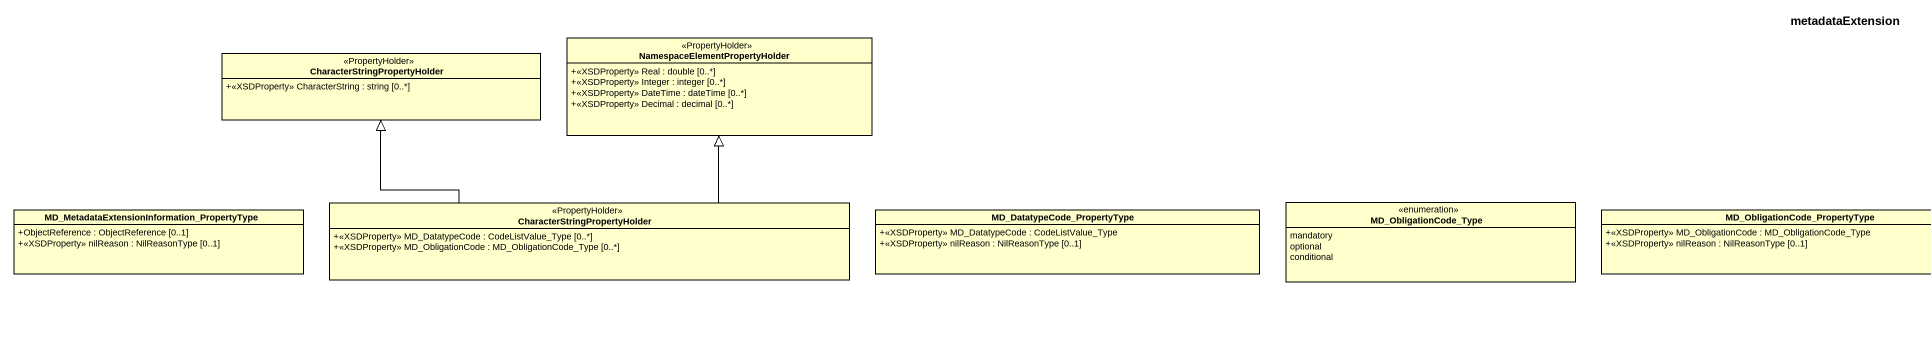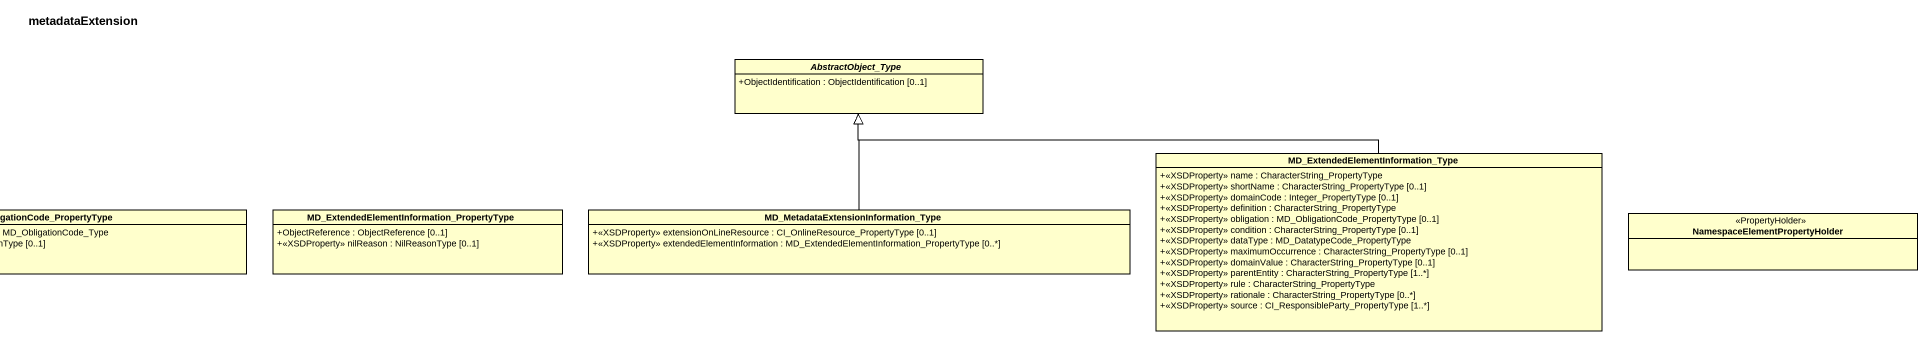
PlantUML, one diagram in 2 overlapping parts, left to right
@startuml
title metadataExtension
hide circle
hide empty members
skinparam classAttributeIconSize 0
class "NamespaceElementPropertyHolder" as NamespaceElementPropertyHold <<PropertyHolder>> {
  +<<XSDProperty>> Real : double [0..*]
  +<<XSDProperty>> Integer : integer [0..*]
  +<<XSDProperty>> DateTime : dateTime [0..*]
  +<<XSDProperty>> Decimal : decimal [0..*]
}
class "CharacterStringPropertyHolder" as CharacterStringPropertyHolde <<PropertyHolder>> {
  +<<XSDProperty>> CharacterString : string [0..*]
}
abstract class AbstractObject_Type {
  +ObjectIdentification : ObjectIdentification [0..1]
}
class "MD_ExtendedElementInformation_Type" as MD_ExtendedElementInformatio {
  +<<XSDProperty>> name : CharacterString_PropertyType
  +<<XSDProperty>> shortName : CharacterString_PropertyType [0..1]
  +<<XSDProperty>> domainCode : Integer_PropertyType [0..1]
  +<<XSDProperty>> definition : CharacterString_PropertyType
  +<<XSDProperty>> obligation : MD_ObligationCode_PropertyType [0..1]
  +<<XSDProperty>> condition : CharacterString_PropertyType [0..1]
  +<<XSDProperty>> dataType : MD_DatatypeCode_PropertyType
  +<<XSDProperty>> maximumOccurrence : CharacterString_PropertyType [0..1]
  +<<XSDProperty>> domainValue : CharacterString_PropertyType [0..1]
  +<<XSDProperty>> parentEntity : CharacterString_PropertyType [1..*]
  +<<XSDProperty>> rule : CharacterString_PropertyType
  +<<XSDProperty>> rationale : CharacterString_PropertyType [0..*]
  +<<XSDProperty>> source : CI_ResponsibleParty_PropertyType [1..*]
}
class "CharacterStringPropertyHolder" as CharacterStringPropertyHolde_2 <<PropertyHolder>> {
  +<<XSDProperty>> MD_DatatypeCode : CodeListValue_Type [0..*]
  +<<XSDProperty>> MD_ObligationCode : MD_ObligationCode_Type [0..*]
}
enum MD_ObligationCode_Type {
  mandatory
  optional
  conditional
}
class "MD_MetadataExtensionInformation_PropertyType" as MD_MetadataExtensionInformat {
  +ObjectReference : ObjectReference [0..1]
  +<<XSDProperty>> nilReason : NilReasonType [0..1]
}
class MD_DatatypeCode_PropertyType {
  +<<XSDProperty>> MD_DatatypeCode : CodeListValue_Type
  +<<XSDProperty>> nilReason : NilReasonType [0..1]
}
class "MD_ObligationCode_PropertyType" as MD_ObligationCode {
  +<<XSDProperty>> MD_ObligationCode : MD_ObligationCode_Type
  +<<XSDProperty>> nilReason : NilReasonType [0..1]
}
class "MD_ExtendedElementInformation_PropertyType" as MD_ExtendedElementInformatio_2 {
  +ObjectReference : ObjectReference [0..1]
  +<<XSDProperty>> nilReason : NilReasonType [0..1]
}
class "MD_MetadataExtensionInformation_Type" as MD_MetadataExtensionInformat_2 {
  +<<XSDProperty>> extensionOnLineResource : CI_OnlineResource_PropertyType [0..1]
  +<<XSDProperty>> extendedElementInformation : MD_ExtendedElementInformation_PropertyType [0..*]
}
class "NamespaceElementPropertyHolder" as NamespaceElementPropertyHold_2 <<PropertyHolder>>
MD_ExtendedElementInformatio -left-|> AbstractObject_Type
CharacterStringPropertyHolde_2 -up-|> NamespaceElementPropertyHold
CharacterStringPropertyHolde_2 -up-|> CharacterStringPropertyHolde
MD_MetadataExtensionInformat_2 -up-|> AbstractObject_Type
@enduml
